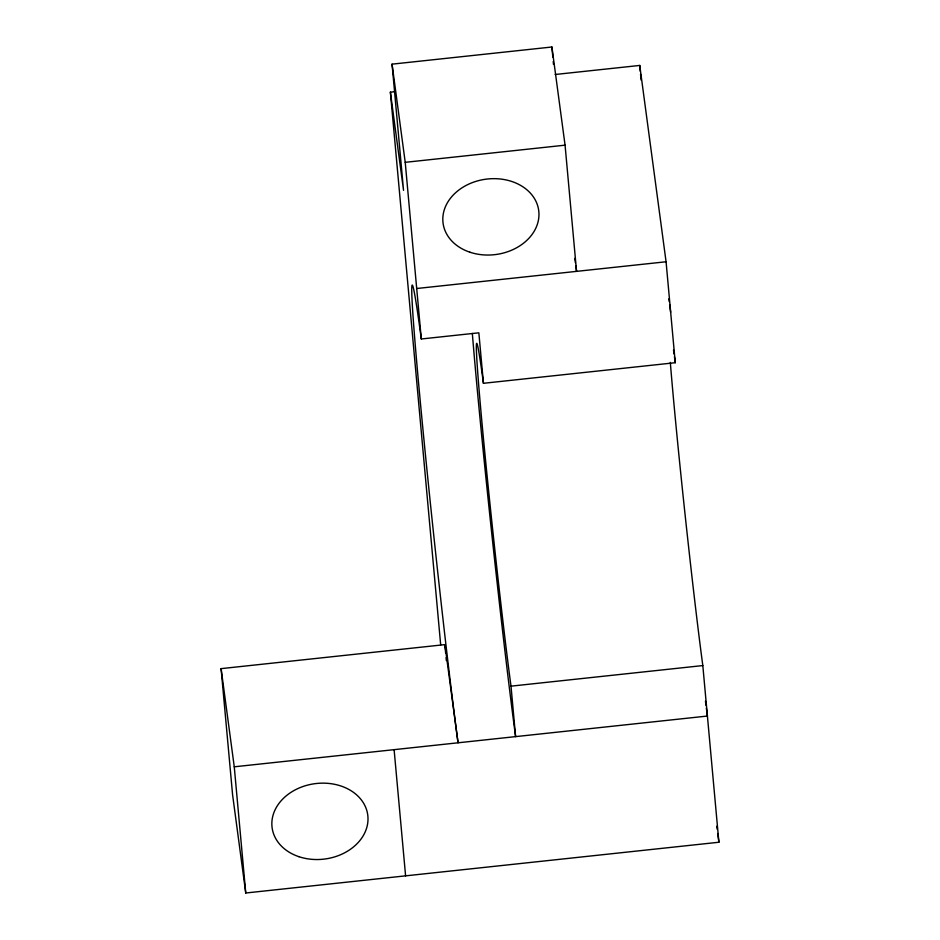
<?xml version="1.0" encoding="UTF-8"?>
<svg xmlns="http://www.w3.org/2000/svg" width="940" height="940" viewBox="0 0 940 940"><rect width="100%" height="100%" fill="white"/><g stroke="black" fill="none" stroke-linecap="round" stroke-linejoin="round"><path stroke-width="1.41" d="M394.765 91.697L390.382 92.167L403.542 190.338L392.062 64.155L551.909 47L565.069 145.171L576.561 271.366L575.785 265.585M555.176 74.495L639.752 65.436L666.072 261.767L675.261 362.711L483.442 383.297A192.959 3.983 83.9 0 0 481.433 416.913A192.959 3.983 83.9 0 0 511.007 686.153L515.602 736.631A257.278 5.311 83.9 0 1 498.976 599.274L495.321 566.421A257.278 5.311 83.9 0 1 472.338 333.453M392.062 64.155L405.222 162.326L565.069 145.171M416.702 288.51L666.072 261.767M670.314 362.429A192.959 3.983 83.9 0 0 702.815 665.567L718.9 842.24L245.751 893L232.591 794.829L221.1 668.634L444.89 644.629L458.05 742.8A257.278 5.311 83.9 0 1 441.436 605.454L437.781 572.589A257.278 5.311 83.9 0 1 413.189 318.507A257.278 5.311 83.9 0 1 421.296 338.988L478.848 332.819L483.442 383.297M511.007 686.153L702.815 665.567M221.1 668.634L234.26 766.805L707.409 716.045A257.278 5.311 83.9 0 1 706.363 708.102M716.75 826.236L717.138 829.15M717.725 833.51L718.9 842.24M574.81 258.371L575.398 262.707M639.752 65.436L640.281 71.287M640.551 74.201L641.08 80.053M551.909 47L552.837 57.152M553.225 61.5L553.495 64.402M405.222 162.326L421.296 338.988M444.89 644.629L445.678 653.323M446.077 657.683L446.347 660.585M390.382 92.167L440.684 644.864M394.107 749.662L405.598 875.845M234.26 766.805L245.751 893M705.999 705.341A257.278 5.311 83.9 0 1 705.447 701.111M668.834 298.85A257.278 5.311 83.9 0 1 669.221 301.681M669.633 304.595A257.278 5.311 83.9 0 1 670.667 312.233M673.498 349.915A192.959 3.983 83.9 0 1 674.062 353.934M674.45 356.754A192.959 3.983 83.9 0 1 675.261 362.711M298.932 856.693A48.246 38 -7.6 0 0 367.881 816.19A48.246 38 -7.6 0 0 292.975 791.116A48.246 38 -7.6 0 0 298.932 856.693M469.894 252.202A48.246 38 -7.6 0 0 538.843 211.7A48.246 38 -7.6 0 0 463.925 186.637A48.246 38 -7.6 0 0 469.894 252.202"/></g></svg>
